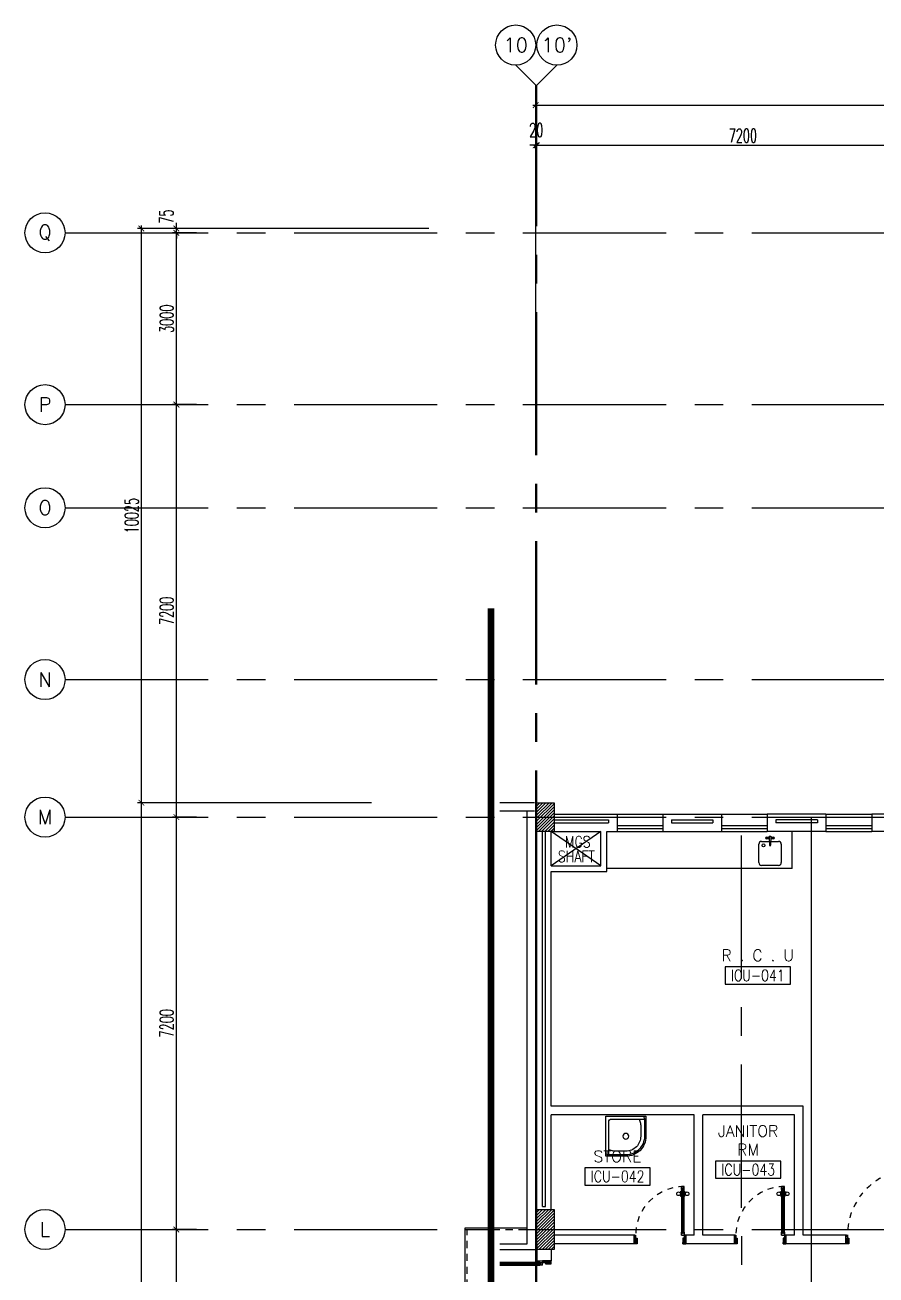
# Model space of a CAD drawing. Extents: x -0.7 to 93.2, y -1.5 to 78.
# Drawn here: x -0.7 to 14.17, y 56.22 to 78.05 of the extents above; entities that cross this region are included whole.
import ezdxf
from ezdxf.enums import TextEntityAlignment as Align

# ---------------------------------------------------------------- set-up
doc = ezdxf.new("R2010")
doc.units = 0
doc.header["$MEASUREMENT"] = 0
doc.header["$PDMODE"] = 34
for name, pattern in [('CENTER2', [1.125, 0.75, -0.125, 0.125, -0.125]), ('CENTERX2', [4, 2.5, -0.5, 0.5, -0.5]), ('HIDDEN', [0.375, 0.25, -0.125]), ('HIDDEN2', [0.1875, 0.125, -0.0625])]:
    doc.linetypes.add(name, pattern=pattern)
doc.layers.get('0').update_dxf_attribs({"color": 11, "linetype": 'CONTINUOUS'})
doc.layers.get('DEFPOINTS').update_dxf_attribs({"color": 11, "linetype": 'CONTINUOUS'})
for name, color, linetype in [('AX-CR', 11, 'CONTINUOUS'), ('AX-DIM', 11, 'CONTINUOUS'), ('AX-TXT', 11, 'CONTINUOUS'), ('AXES', 11, 'CENTERX2'), ('COL', 11, 'CONTINUOUS'), ('DOOR', 11, 'CONTINUOUS'), ('ELEV', 11, 'CONTINUOUS'), ('FIX', 11, 'CONTINUOUS'), ('HAT', 11, 'CONTINUOUS'), ('INSUL', 11, 'CONTINUOUS'), ('NON-MEDICAL', 11, 'CONTINUOUS'), ('RM-BOX', 11, 'CONTINUOUS'), ('RM-NAME', 11, 'CONTINUOUS'), ('RM-NO', 11, 'CONTINUOUS'), ('ROOF', 11, 'CONTINUOUS'), ('STR', 11, 'CONTINUOUS'), ('SUNI-FUR', 11, 'CONTINUOUS'), ('TEXT', 11, 'CONTINUOUS'), ('WALL', 11, 'CONTINUOUS'), ('WIN', 11, 'CONTINUOUS')]:
    doc.layers.add(name, color=color, linetype=linetype)
doc.styles.add('ROMANS', font='ROMANS.shx', dxfattribs={"width": 0.6})
doc.dimstyles.new('STANDARD in', dxfattribs={"dimtxt": 0.24, "dimasz": 0.1, "dimexe": 0.07, "dimexo": 0.05, "dimgap": 0.05, "dimtad": 1, "dimdec": 0, "dimlfac": 1000, "dimzin": 0, "dimdsep": 46, "dimtxsty": 'ROMANS', "dimblk": 'ARCHTICK', "dimcen": 0.05, "dimdle": 0.05, "dimclrd": 7, "dimclre": 7, "dimclrt": 2, "dimadec": 0, "dimazin": 0, "dimtfac": 1, "dimtdec": 0, "dimtmove": 2, "dimatfit": 3, "dimldrblk": 'ARCHTICK', "dimfxl": 0, "dimtolj": 1, "dimtzin": 0, "dimarcsym": 0})

# ---------------------------------------------------------------- blocks, each defined once
blk = doc.blocks.new('_ARCHTICK')
at = {"color": 0, "linetype": 'ByBlock', "const_width": 0.15}
blk.add_lwpolyline([(-0.5, -0.5), (0.5, 0.5)], dxfattribs=at)
blk = doc.blocks.new('*D106')
at = {"layer": 'AX-DIM', "color": 7, "lineweight": -2, "ltscale": 0.3}
for p, q in [((8.172, 76.648), (82.982, 76.648)), ((8.222, 72.042), (8.222, 76.718)), ((82.932, 64.52), (82.932, 76.718))]:
    blk.add_line(p, q, dxfattribs=at)
at = {"layer": 'DEFPOINTS', "color": 0, "ltscale": 0.3}
for p in [(82.932, 76.648), (8.222, 71.992), (82.932, 64.47)]:
    blk.add_point(p, dxfattribs=at)
at = {"layer": 'AX-DIM', "color": 7, "lineweight": -2, "ltscale": 0.3, "xscale": 0.1, "yscale": 0.1, "zscale": 0.1, "rotation": 180}
blk.add_blockref('_ARCHTICK', (8.222, 76.648), dxfattribs=at)
at = {"layer": 'AX-DIM', "color": 7, "lineweight": -2, "ltscale": 0.3, "xscale": 0.1, "yscale": 0.1, "zscale": 0.1}
blk.add_blockref('_ARCHTICK', (82.932, 76.648), dxfattribs=at)
at = {"layer": 'AX-DIM', "color": 2, "ltscale": 0.3, "insert": (45.577, 76.818), "char_height": 0.24, "attachment_point": 5, "style": 'ROMANS'}
blk.add_mtext('\\A1;74710', dxfattribs=at)
blk = doc.blocks.new('AXL')
at = {"layer": 'AX-CR'}
blk.add_circle((-350, 0), 350, dxfattribs=at)
at = {"layer": 'AX-TXT', "style": 'ROMANS'}
blk.add_attdef('AX', text='', height=250, dxfattribs=at).set_placement((-350, 0), align=Align.MIDDLE)
blk = doc.blocks.new('AXU')
at = {"layer": 'AX-CR'}
blk.add_circle((0, 350), 350, dxfattribs=at)
at = {"layer": 'AX-TXT', "style": 'ROMANS'}
blk.add_attdef('AX', text='', height=250, dxfattribs=at).set_placement((0, 350), align=Align.MIDDLE)
blk = doc.blocks.new('*D132')
at = {"layer": 'AX-DIM', "color": 7, "lineweight": -2, "ltscale": 0.3}
for p, q in [((8.222, 75.948), (8.122, 75.948)), ((8.222, 75.598), (8.222, 76.018)), ((8.222, 75.948), (8.242, 75.948)), ((8.242, 75.598), (8.242, 76.018)), ((8.242, 75.948), (8.342, 75.948))]:
    blk.add_line(p, q, dxfattribs=at)
at = {"layer": 'DEFPOINTS', "color": 0, "ltscale": 0.3}
for p in [(8.242, 75.948), (8.222, 75.548), (8.242, 75.548)]:
    blk.add_point(p, dxfattribs=at)
at = {"layer": 'AX-DIM', "color": 7, "lineweight": -2, "ltscale": 0.3, "xscale": 0.1, "yscale": 0.1, "zscale": 0.1}
blk.add_blockref('_ARCHTICK', (8.222, 75.948), dxfattribs=at)
at = {"layer": 'AX-DIM', "color": 7, "lineweight": -2, "ltscale": 0.3, "xscale": 0.1, "yscale": 0.1, "zscale": 0.1, "rotation": 180}
blk.add_blockref('_ARCHTICK', (8.242, 75.948), dxfattribs=at)
at = {"layer": 'AX-DIM', "color": 2, "ltscale": 0.3, "insert": (8.232, 76.213), "char_height": 0.24, "attachment_point": 5, "style": 'ROMANS'}
blk.add_mtext('\\A1;20', dxfattribs=at)
blk = doc.blocks.new('*D131')
at = {"layer": 'AX-DIM', "color": 7, "lineweight": -2, "ltscale": 0.3}
for p, q in [((8.192, 75.948), (15.492, 75.948)), ((8.242, 75.598), (8.242, 76.018)), ((15.442, 75.598), (15.442, 76.018))]:
    blk.add_line(p, q, dxfattribs=at)
at = {"layer": 'DEFPOINTS', "color": 0, "ltscale": 0.3}
for p in [(15.442, 75.948), (8.242, 75.548), (15.442, 75.548)]:
    blk.add_point(p, dxfattribs=at)
at = {"layer": 'AX-DIM', "color": 7, "lineweight": -2, "ltscale": 0.3, "xscale": 0.1, "yscale": 0.1, "zscale": 0.1, "rotation": 180}
blk.add_blockref('_ARCHTICK', (8.242, 75.948), dxfattribs=at)
at = {"layer": 'AX-DIM', "color": 7, "lineweight": -2, "ltscale": 0.3, "xscale": 0.1, "yscale": 0.1, "zscale": 0.1}
blk.add_blockref('_ARCHTICK', (15.442, 75.948), dxfattribs=at)
at = {"layer": 'AX-DIM', "color": 2, "ltscale": 0.3, "insert": (11.842, 76.118), "char_height": 0.24, "attachment_point": 5, "style": 'ROMANS'}
blk.add_mtext('\\A1;7200', dxfattribs=at)
blk = doc.blocks.new('*D126')
at = {"layer": 'AX-DIM', "color": 7, "lineweight": -2, "ltscale": 0.3}
for p, q in [((5.355, 64.47), (1.263, 64.47)), ((1.333, 5.1), (1.333, 64.52)), ((6.034, 5.15), (1.263, 5.15))]:
    blk.add_line(p, q, dxfattribs=at)
at = {"layer": 'DEFPOINTS', "color": 0, "ltscale": 0.3}
for p in [(1.333, 64.47), (5.405, 64.47), (6.084, 5.15)]:
    blk.add_point(p, dxfattribs=at)
at = {"layer": 'AX-DIM', "color": 7, "lineweight": -2, "ltscale": 0.3, "xscale": 0.1, "yscale": 0.1, "zscale": 0.1}
for p, rotation in [((1.333, 64.47), 90), ((1.333, 5.15), 270)]:
    blk.add_blockref('_ARCHTICK', p, dxfattribs=dict(at, rotation=rotation))
at = {"layer": 'AX-DIM', "color": 2, "ltscale": 0.3, "insert": (1.163, 34.81), "char_height": 0.24, "attachment_point": 5, "rotation": 90, "style": 'ROMANS'}
blk.add_mtext('\\A1;59320', dxfattribs=at)
blk = doc.blocks.new('*D125')
at = {"layer": 'AX-DIM', "color": 7, "lineweight": -2, "ltscale": 0.3}
for p, q in [((2.295, 74.42), (1.875, 74.42)), ((1.945, 71.37), (1.945, 74.47)), ((2.295, 71.42), (1.875, 71.42))]:
    blk.add_line(p, q, dxfattribs=at)
at = {"layer": 'DEFPOINTS', "color": 0, "ltscale": 0.3}
for p in [(1.945, 74.42), (2.345, 74.42), (2.345, 71.42)]:
    blk.add_point(p, dxfattribs=at)
at = {"layer": 'AX-DIM', "color": 7, "lineweight": -2, "ltscale": 0.3, "xscale": 0.1, "yscale": 0.1, "zscale": 0.1}
for p, rotation in [((1.945, 74.42), 90), ((1.945, 71.42), 270)]:
    blk.add_blockref('_ARCHTICK', p, dxfattribs=dict(at, rotation=rotation))
at = {"layer": 'AX-DIM', "color": 2, "ltscale": 0.3, "insert": (1.775, 72.92), "char_height": 0.24, "attachment_point": 5, "rotation": 90, "style": 'ROMANS'}
blk.add_mtext('\\A1;3000', dxfattribs=at)
blk = doc.blocks.new('*D124')
at = {"layer": 'AX-DIM', "color": 7, "lineweight": -2, "ltscale": 0.3}
for p, q in [((2.295, 71.42), (1.875, 71.42)), ((1.945, 64.17), (1.945, 71.47)), ((2.295, 64.22), (1.875, 64.22))]:
    blk.add_line(p, q, dxfattribs=at)
at = {"layer": 'DEFPOINTS', "color": 0, "ltscale": 0.3}
for p in [(1.945, 71.42), (2.345, 71.42), (2.345, 64.22)]:
    blk.add_point(p, dxfattribs=at)
at = {"layer": 'AX-DIM', "color": 7, "lineweight": -2, "ltscale": 0.3, "xscale": 0.1, "yscale": 0.1, "zscale": 0.1}
for p, rotation in [((1.945, 71.42), 90), ((1.945, 64.22), 270)]:
    blk.add_blockref('_ARCHTICK', p, dxfattribs=dict(at, rotation=rotation))
at = {"layer": 'AX-DIM', "color": 2, "ltscale": 0.3, "insert": (1.775, 67.82), "char_height": 0.24, "attachment_point": 5, "rotation": 90, "style": 'ROMANS'}
blk.add_mtext('\\A1;7200', dxfattribs=at)
blk = doc.blocks.new('*D123')
at = {"layer": 'AX-DIM', "color": 7, "lineweight": -2, "ltscale": 0.3}
for p, q in [((2.295, 64.22), (1.875, 64.22)), ((1.945, 56.97), (1.945, 64.27)), ((2.295, 57.02), (1.875, 57.02))]:
    blk.add_line(p, q, dxfattribs=at)
at = {"layer": 'DEFPOINTS', "color": 0, "ltscale": 0.3}
for p in [(1.945, 64.22), (2.345, 64.22), (2.345, 57.02)]:
    blk.add_point(p, dxfattribs=at)
at = {"layer": 'AX-DIM', "color": 7, "lineweight": -2, "ltscale": 0.3, "xscale": 0.1, "yscale": 0.1, "zscale": 0.1}
for p, rotation in [((1.945, 64.22), 90), ((1.945, 57.02), 270)]:
    blk.add_blockref('_ARCHTICK', p, dxfattribs=dict(at, rotation=rotation))
at = {"layer": 'AX-DIM', "color": 2, "ltscale": 0.3, "insert": (1.775, 60.62), "char_height": 0.24, "attachment_point": 5, "rotation": 90, "style": 'ROMANS'}
blk.add_mtext('\\A1;7200', dxfattribs=at)
blk = doc.blocks.new('*D122')
at = {"layer": 'AX-DIM', "color": 7, "lineweight": -2, "ltscale": 0.3}
for p, q in [((2.295, 57.02), (1.875, 57.02)), ((1.945, 49.77), (1.945, 57.07)), ((2.295, 49.82), (1.875, 49.82))]:
    blk.add_line(p, q, dxfattribs=at)
at = {"layer": 'DEFPOINTS', "color": 0, "ltscale": 0.3}
for p in [(1.945, 57.02), (2.345, 57.02), (2.345, 49.82)]:
    blk.add_point(p, dxfattribs=at)
at = {"layer": 'AX-DIM', "color": 7, "lineweight": -2, "ltscale": 0.3, "xscale": 0.1, "yscale": 0.1, "zscale": 0.1}
for p, rotation in [((1.945, 57.02), 90), ((1.945, 49.82), 270)]:
    blk.add_blockref('_ARCHTICK', p, dxfattribs=dict(at, rotation=rotation))
at = {"layer": 'AX-DIM', "color": 2, "ltscale": 0.3, "insert": (1.775, 53.42), "char_height": 0.24, "attachment_point": 5, "rotation": 90, "style": 'ROMANS'}
blk.add_mtext('\\A1;7200', dxfattribs=at)
blk = doc.blocks.new('*D107')
at = {"layer": 'AX-DIM', "color": 7, "lineweight": -2, "ltscale": 0.3}
for p, q in [((6.355, 74.495), (1.263, 74.495)), ((1.333, 64.42), (1.333, 74.545)), ((1.983, 64.47), (1.263, 64.47))]:
    blk.add_line(p, q, dxfattribs=at)
at = {"layer": 'DEFPOINTS', "color": 0, "ltscale": 0.3}
for p in [(1.333, 74.495), (6.405, 74.495), (2.033, 64.47)]:
    blk.add_point(p, dxfattribs=at)
at = {"layer": 'AX-DIM', "color": 7, "lineweight": -2, "ltscale": 0.3, "xscale": 0.1, "yscale": 0.1, "zscale": 0.1}
for p, rotation in [((1.333, 74.495), 90), ((1.333, 64.47), 270)]:
    blk.add_blockref('_ARCHTICK', p, dxfattribs=dict(at, rotation=rotation))
at = {"layer": 'AX-DIM', "color": 2, "ltscale": 0.3, "insert": (1.163, 69.483), "char_height": 0.24, "attachment_point": 5, "rotation": 90, "style": 'ROMANS'}
blk.add_mtext('\\A1;10025', dxfattribs=at)
blk = doc.blocks.new('*D110')
at = {"layer": 'AX-DIM', "color": 7, "lineweight": -2, "ltscale": 0.3}
for p, q in [((2.295, 74.495), (1.875, 74.495)), ((2.295, 74.42), (1.875, 74.42)), ((1.945, 74.495), (1.945, 74.595)), ((1.945, 74.42), (1.945, 74.495)), ((1.945, 74.42), (1.945, 74.32))]:
    blk.add_line(p, q, dxfattribs=at)
at = {"layer": 'DEFPOINTS', "color": 0, "ltscale": 0.3}
for p in [(1.945, 74.495), (2.345, 74.495), (2.345, 74.42)]:
    blk.add_point(p, dxfattribs=at)
at = {"layer": 'AX-DIM', "color": 7, "lineweight": -2, "ltscale": 0.3, "xscale": 0.1, "yscale": 0.1, "zscale": 0.1}
for p, rotation in [((1.945, 74.495), 270), ((1.945, 74.42), 90)]:
    blk.add_blockref('_ARCHTICK', p, dxfattribs=dict(at, rotation=rotation))
at = {"layer": 'AX-DIM', "color": 2, "ltscale": 0.3, "insert": (1.77, 74.705), "char_height": 0.24, "attachment_point": 5, "rotation": 90, "style": 'ROMANS'}
blk.add_mtext('\\A1;75', dxfattribs=at)
blk = doc.blocks.new('RM1')
at = {"layer": 'RM-BOX'}
blk.add_lwpolyline([(570, -200), (-570, -200), (-570, -500), (570, -500)], close=True, dxfattribs=at)
at = {"layer": 'RM-NAME', "style": 'ROMANS'}
for tag, p in [('ROOMNAME1', (0, 324)), ('ROOMNAME2', (0, 0))]:
    blk.add_attdef(tag, text='', height=200, dxfattribs=at).set_placement(p, align=Align.MIDDLE)
at = {"layer": 'RM-NO', "style": 'ROMANS', "width": 0.8}
blk.add_attdef('ROOMNO', text='', height=200, dxfattribs=at).set_placement((0, -350), align=Align.MIDDLE)
blk = doc.blocks.new('DOOR90')
at = {"layer": 'DOOR', "color": 0, "linetype": 'ByBlock'}
for p, q in [((-150, 0), (-150, -25)), ((-150, 0), (0, 0)), ((0, -50), (0, 0)), ((-1000, -25), (-1000, -75)), ((-1000, -75), (-1000, -25)), ((-950, -25), (-1000, -25)), ((-950, -75), (-1000, -75)), ((-970, -42), (-970, -58)), ((-950, -42), (-970, -42)), ((-950, -58), (-970, -58)), ((-950, -25), (-950, -42)), ((-950, -58), (-950, -75)), ((-918, -25), (-918, -18)), ((-828, -18), (-918, -18)), ((-918, -75), (-918, -82)), ((-828, -82), (-918, -82)), ((-905, -18), (-905, -9)), ((-905, -9), (-840, -9)), ((-905, -18), (-840, -18)), ((-905, -82), (-905, -91)), ((-905, -82), (-840, -82)), ((-905, -91), (-840, -91)), ((-840, -18), (-840, -9)), ((-840, -82), (-840, -91)), ((-828, -25), (-828, -18)), ((-828, -75), (-828, -82)), ((-200, -42), (-200, -25)), ((-200, -25), (-150, -25)), ((-180, -42), (-200, -42)), ((-200, -75), (-200, -58)), ((-200, -58), (-180, -58)), ((-150, -75), (-200, -75)), ((-180, -58), (-180, -42)), ((-150, -75), (-150, -25)), ((-150, -25), (-100, -25)), ((-100, -25), (-100, -50)), ((-100, -50), (0, -50)), ((-100, -850), (0, -850)), ((-100, -875), (-100, -850)), ((0, -850), (0, -900)), ((-150, -900), (-150, -875)), ((-150, -875), (-100, -875)), ((0, -900), (-150, -900)), ((-150, -900), (0, -900))]:
    blk.add_line(p, q, dxfattribs=at)
at = {"layer": 'DOOR', "color": 9, "linetype": 'ByBlock'}
for p, q in [((0, -50), (-114, 0)), ((0, -50), (-40, 0)), ((0, -50), (-100, -37)), ((0, -850), (-114, -900)), ((0, -850), (-100, -863)), ((0, -850), (-40, -900))]:
    blk.add_line(p, q, dxfattribs=at)
at = {"layer": 'DOOR', "linetype": 'ByBlock'}
for p, q in [((-200, -25), (-950, -25)), ((-200, -42), (-950, -42)), ((-200, -58), (-950, -58)), ((-950, -75), (-200, -75))]:
    blk.add_line(p, q, dxfattribs=at)
at = {"layer": 'DOOR', "color": 0, "linetype": 'ByBlock'}
for centre in [(-873, 24), (-873, -124)]:
    blk.add_circle(centre, 32.4, dxfattribs=at)
at = {"layer": 'DOOR', "color": 9, "linetype": 'ByBlock'}
for centre, radius, start, end in [((0, -50), 154, 161.1053, 166.2858), ((0, -50), 134, 158.1598, 169.28), ((0, -50), 94.4, 148.0182, 180), ((0, -50), 74.4, 137.7764, 180), ((0, -50), 114, 154.0838, 167.3774), ((0, -50), 54.4, 113.2074, 180), ((0, -50), 34.4, 90, 180), ((0, -50), 14.4, 90, 180), ((0, -850), 94.4, 180, 211.9818), ((0, -850), 74.4, 180, 222.2236), ((0, -850), 54.4, 180, 246.7926), ((0, -850), 34.4, 180, 270), ((0, -850), 14.4, 180, 270), ((0, -850), 154, 193.7142, 198.8947), ((0, -850), 134, 190.72, 201.8402)]:
    blk.add_arc(centre, radius, start, end, dxfattribs=at)
at = {"layer": 'DOOR', "linetype": 'HIDDEN', "ltscale": 0.5}
blk.add_arc((-150, -25), 850, 180, 270, dxfattribs=at)
blk = doc.blocks.new('C11')
at = {"layer": 'HAT'}
h = blk.add_hatch(dxfattribs=at)
h.set_pattern_fill('ANSI31', color=256, scale=300, style=0)
h.set_pattern_definition([(45, (-248556.182, -75061.005), (-26.5165043, 26.5165043), [])])
h.paths.add_polyline_path([(300, 700), (0, 700), (0, 350), (300, 350)])
h.paths.add_polyline_path([(300, 350), (0, 350), (0, 0), (300, 0)])
at = {"layer": 'COL'}
blk.add_lwpolyline([(300, 700), (300, 0), (0, 0), (0, 700)], close=True, dxfattribs=at)
blk = doc.blocks.new('C-300')
at = {"layer": 'HAT', "linetype": 'ByBlock', "ltscale": 0.3}
h = blk.add_hatch(dxfattribs=at)
h.set_pattern_fill('ANSI31', color=8, scale=300, style=0)
h.set_pattern_definition([(45, (-258496.182, -82361.005), (-26.5165043, 26.5165043), [])])
h.paths.add_polyline_path([(300, 500), (0, 500), (0, 250), (300, 250)])
h.paths.add_polyline_path([(300, 250), (0, 250), (0, 0), (300, 0)])
at = {"layer": 'COL'}
blk.add_lwpolyline([(0, 500), (300, 500), (300, 0), (0, 0)], close=True, dxfattribs=at)
blk = doc.blocks.new('DOOR100')
at = {"layer": 'DOOR', "color": 0, "linetype": 'ByBlock'}
for p, q in [((-82, 1205), (-91, 1205)), ((-91, 1205), (-91, 1140)), ((-82, 1140), (-91, 1140)), ((-75, 1218), (-82, 1218)), ((-82, 1128), (-82, 1218)), ((-82, 1205), (-82, 1140)), ((-75, 1128), (-82, 1128)), ((-25, 1300), (-75, 1300)), ((-75, 1300), (-25, 1300)), ((-75, 1250), (-75, 1300)), ((-58, 1250), (-75, 1250)), ((-42, 1270), (-58, 1270)), ((-58, 1250), (-58, 1270)), ((-42, 1250), (-42, 1270)), ((-25, 1250), (-42, 1250)), ((-25, 1250), (-25, 1300)), ((-25, 1218), (-18, 1218)), ((-25, 1128), (-18, 1128)), ((-18, 1128), (-18, 1218)), ((-18, 1205), (-9, 1205)), ((-18, 1205), (-18, 1140)), ((-18, 1140), (-9, 1140)), ((-9, 1205), (-9, 1140)), ((-1200, 0), (-1200, 150)), ((-1200, 150), (-1175, 150)), ((-1200, 150), (-1200, 0)), ((-1150, 0), (-1200, 0)), ((-1175, 150), (-1175, 100)), ((-1175, 100), (-1150, 100)), ((-1150, 100), (-1150, 0)), ((-75, 200), (-58, 200)), ((-75, 150), (-75, 200)), ((-75, 150), (-25, 150)), ((-58, 200), (-58, 180)), ((-58, 180), (-42, 180)), ((-50, 100), (-50, 0)), ((-25, 100), (-50, 100)), ((-50, 0), (0, 0)), ((-42, 200), (-25, 200)), ((-42, 180), (-42, 200)), ((-25, 200), (-25, 150)), ((0, 150), (-25, 150)), ((-25, 150), (-25, 100)), ((0, 150), (0, 0))]:
    blk.add_line(p, q, dxfattribs=at)
at = {"layer": 'DOOR', "linetype": 'ByBlock'}
for p, q in [((-75, 1250), (-75, 200)), ((-58, 200), (-58, 1250)), ((-42, 200), (-42, 1250)), ((-25, 200), (-25, 1250)), ((0, 0), (0, 150))]:
    blk.add_line(p, q, dxfattribs=at)
at = {"layer": 'DOOR', "color": 9, "linetype": 'ByBlock'}
for p, q in [((-1150, 0), (-1200, 114)), ((-1150, 0), (-1200, 40)), ((-1150, 0), (-1163, 100)), ((-50, 0), (0, 114)), ((-50, 0), (-37, 100)), ((-50, 0), (0, 40))]:
    blk.add_line(p, q, dxfattribs=at)
at = {"layer": 'DOOR', "color": 0, "linetype": 'ByBlock'}
for centre in [(-124, 1173), (24, 1173)]:
    blk.add_circle(centre, 32.4, dxfattribs=at)
at = {"layer": 'DOOR', "linetype": 'HIDDEN', "ltscale": 0.5}
blk.add_arc((-25, 150), 1150, 90, 180.0001, dxfattribs=at)
at = {"layer": 'DOOR', "color": 9, "linetype": 'ByBlock'}
for centre, radius, start, end in [((-1150, 0), 154, 103.7142, 108.8947), ((-1150, 0), 134, 100.72, 111.8402), ((-1150, 0), 94.4, 90, 121.9818), ((-1150, 0), 74.4, 90, 132.2236), ((-1150, 0), 54.4, 90, 156.7926), ((-1150, 0), 34.4, 90, 180), ((-1150, 0), 14.4, 90, 180), ((-50, 0), 94.4, 58.0182, 90), ((-50, 0), 74.4, 47.7764, 90), ((-50, 0), 54.4, 23.2074, 90), ((-50, 0), 34.4, 0, 90), ((-50, 0), 14.4, 0, 90), ((-50, 0), 134, 68.1598, 79.28), ((-50, 0), 114, 64.0838, 77.3774), ((-50, 0), 154, 71.1053, 76.2858)]:
    blk.add_arc(centre, radius, start, end, dxfattribs=at)
blk = doc.blocks.new('JAN-001')
for p, q in [((730, -30), (30, -30)), ((30, -30), (30, -730)), ((80, -130), (80, -705)), ((705, -80), (130, -80)), ((610, -80), (635, -152)), ((640, -380), (640, -184)), ((688, -30), (704, -76)), ((705, -380), (705, -84)), ((730, -380), (730, -30)), ((80, -610), (152, -635)), ((184, -640), (380, -640)), ((30, -688), (76, -704)), ((30, -730), (380, -730)), ((84, -705), (380, -705))]:
    blk.add_line(p, q)
blk.add_circle((380, -380), 50)
for centre, radius, start, end in [((130, -130), 50, 90, 180), ((540, -184), 100, 0, 19.0039), ((680, -84), 25, 0, 19.0039), ((380, -380), 350, 270, 0), ((380, -380), 325, 270, 0), ((380, -380), 260, 270, 0), ((184, -540), 100, 250.9961, 270), ((84, -680), 25, 250.9961, 270)]:
    blk.add_arc(centre, radius, start, end)
blk = doc.blocks.new('A$C2A864A15')
at = {"layer": 'FIX', "rotation": 270}
blk.add_blockref('JAN-001', (730, 730), dxfattribs=at)

msp = doc.modelspace()

# ---------------------------------------------------------------- linework, layer by layer
at = {"layer": 'AXES'}
for p, q in [((8.2224, 76.9984), (7.8724, 77.3484)), ((8.2424, 76.9984), (8.5924, 77.3484)), ((8.2224, -1.4643), (8.2224, 76.9984)), ((8.2424, -1.4643), (8.2424, 76.9984)), ((0, 74.42), (24.4424, 74.42)), ((0, 71.42), (24.4424, 71.42)), ((0, 69.62), (24.4424, 69.62)), ((0, 66.62), (24.4424, 66.62)), ((0, 64.22), (24.4424, 64.22)), ((11.8424, 5.4), (11.8174, 64.22)), ((0, 57.02), (24.4424, 57.02))]:
    msp.add_line(p, q, dxfattribs=at)
at = {"layer": 'COL', "linetype": 'HIDDEN2'}
msp.add_line((8.2224, 64.47), (8.2224, 64.32), dxfattribs=at)
at = {"layer": 'DOOR', "linetype": 'ByBlock'}
for p, q in [((8.2924, 56.445), (7.5959, 56.445)), ((8.2924, 56.428), (7.5959, 56.428)), ((8.2924, 56.412), (7.5959, 56.412)), ((7.5959, 56.395), (8.2924, 56.395))]:
    msp.add_line(p, q, dxfattribs=at)
at = {"layer": 'DOOR', "color": 0, "linetype": 'ByBlock'}
for p, q in [((8.2924, 56.428), (8.2924, 56.445)), ((8.2924, 56.445), (8.3424, 56.445)), ((8.3124, 56.428), (8.2924, 56.428)), ((8.2924, 56.395), (8.2924, 56.412)), ((8.2924, 56.412), (8.3124, 56.412)), ((8.3424, 56.395), (8.2924, 56.395)), ((8.3124, 56.412), (8.3124, 56.428)), ((8.4924, 56.47), (8.3424, 56.47)), ((8.3424, 56.47), (8.3424, 56.445)), ((8.3424, 56.395), (8.3424, 56.445)), ((8.3424, 56.445), (8.3924, 56.445)), ((8.3924, 56.445), (8.3924, 56.42)), ((8.3924, 56.42), (8.4924, 56.42)), ((8.4924, 56.42), (8.4924, 56.47))]:
    msp.add_line(p, q, dxfattribs=at)
at = {"layer": 'DOOR', "color": 9, "linetype": 'ByBlock'}
for q in [(8.3786, 56.47), (8.3924, 56.4334), (8.4522, 56.47)]:
    msp.add_line((8.4924, 56.42), q, dxfattribs=at)
for radius, start, end in [(0.1544, 161.10529, 166.28577), (0.1344, 158.15985, 169.28002), (0.1144, 154.08384, 167.37743), (0.0944, 148.01819, 180), (0.0744, 137.77643, 180), (0.0544, 113.20738, 180), (0.0344, 90, 180), (0.0144, 90, 180)]:
    msp.add_arc((8.4924, 56.42), radius, start, end, dxfattribs=at)
at = {"layer": 'ELEV', "linetype": 'CENTER2', "const_width": 0.12}
msp.add_lwpolyline([(7.4417, 4.0237), (7.4417, 67.862)], dxfattribs=at)
at = {"layer": 'INSUL'}
for p, q in [((8.5424, 64.17), (9.4924, 64.17)), ((9.4924, 64.17), (9.4924, 64.12)), ((10.5924, 64.17), (11.3174, 64.17)), ((10.5924, 64.17), (10.5924, 64.12)), ((11.3174, 64.17), (11.3174, 64.12)), ((13.1424, 64.17), (12.4174, 64.17)), ((12.4174, 64.17), (12.4174, 64.12)), ((13.1424, 64.17), (13.1424, 64.12)), ((8.3424, 57.42), (8.3424, 63.97)), ((8.3924, 57.42), (8.3924, 63.97)), ((8.5424, 64.12), (9.4924, 64.12)), ((10.5924, 64.12), (11.3174, 64.12)), ((13.1424, 64.12), (12.4174, 64.12)), ((8.3424, 57.42), (8.3924, 57.42))]:
    msp.add_line(p, q, dxfattribs=at)
at = {"layer": 'NON-MEDICAL'}
for p, q in [((12.7046, 63.32), (12.7046, 63.97)), ((12.1196, 63.4248), (12.1196, 63.7459)), ((12.1695, 63.7958), (12.306, 63.7958)), ((12.2999, 63.884), (12.332, 63.884)), ((12.2999, 63.884), (12.306, 63.7287)), ((12.332, 63.884), (12.3259, 63.7287)), ((12.3259, 63.7958), (12.4624, 63.7958)), ((12.5123, 63.7459), (12.5123, 63.4248)), ((12.7046, 63.32), (9.4624, 63.32)), ((12.4624, 63.3749), (12.1695, 63.3749))]:
    msp.add_line(p, q, dxfattribs=at)
for centre, radius in [((12.2015, 63.7263), 0.0255), ((12.2662, 63.8529), 0.0217), ((12.2662, 63.8529), 0.014), ((12.3657, 63.8529), 0.0217), ((12.3657, 63.8529), 0.014)]:
    msp.add_circle(centre, radius, dxfattribs=at)
for centre, radius, start, end in [((12.1695, 63.7459), 0.0499, 90, 180), ((12.3159, 63.7287), 0.00997, 180, 0), ((12.4624, 63.7459), 0.0499, 0, 90), ((12.1695, 63.4248), 0.0499, 180, 270), ((12.4624, 63.4248), 0.0499, 270, 0)]:
    msp.add_arc(centre, radius, start, end, dxfattribs=at)
at = {"layer": 'ROOF'}
for p, q in [((8.2024, 64.47), (7.5959, 64.47)), ((8.2032, 64.32), (7.5959, 64.32)), ((8.0724, 56.77), (8.0724, 64.32)), ((8.2224, 56.67), (8.2224, 64.27)), ((7.5959, 56.77), (8.0724, 56.77)), ((7.5959, 56.67), (8.2224, 56.67))]:
    msp.add_line(p, q, dxfattribs=at)
at = {"layer": 'STR'}
msp.add_lwpolyline([(8.0224, 54.415), (6.9924, 54.415), (6.9924, 57.05), (8.0724, 57.05)], dxfattribs=at)
at = {"layer": 'STR', "linetype": 'HIDDEN2'}
msp.add_lwpolyline([(8.0224, 54.445), (7.0224, 54.445), (7.0224, 57.02), (8.0724, 57.02)], dxfattribs=at)
at = {"layer": 'SUNI-FUR', "linetype": 'Continuous'}
msp.add_line((13.0424, 5.4), (13.0424, 64.22), dxfattribs=at)
at = {"layer": 'TEXT', "color": 251, "linetype": 'ByBlock'}
for p, q in [((9.3624, 63.97), (8.4924, 63.37)), ((9.3624, 63.37), (8.4924, 63.966))]:
    msp.add_line(p, q, dxfattribs=at)
at = {"layer": 'WALL'}
for p, q in [((8.5424, 64.27), (9.6424, 64.27)), ((9.6424, 64.27), (9.6424, 63.97)), ((10.4424, 64.27), (11.4674, 64.27)), ((10.4424, 64.27), (10.4424, 63.97)), ((11.4674, 64.27), (11.4674, 63.97)), ((13.2924, 64.27), (12.2674, 64.27)), ((12.2674, 64.27), (12.2674, 63.97)), ((13.2924, 64.27), (13.2924, 63.97)), ((14.0924, 64.27), (14.0924, 63.97)), ((15.1924, 64.27), (14.0924, 64.27)), ((8.2424, 57.27), (8.2424, 63.97)), ((8.4924, 63.37), (8.4924, 63.97)), ((8.5424, 63.97), (9.3624, 63.97)), ((9.3624, 63.37), (9.3624, 63.97)), ((9.4624, 63.27), (9.4624, 63.97)), ((9.4624, 63.97), (9.6424, 63.97)), ((10.4424, 63.97), (11.4674, 63.97)), ((13.2924, 63.97), (12.2674, 63.97)), ((15.1924, 63.97), (14.0924, 63.97)), ((8.4924, 63.37), (9.3624, 63.37)), ((8.4924, 63.27), (9.4624, 63.27)), ((8.4924, 59.17), (8.4924, 63.27)), ((12.8924, 59.17), (8.4924, 59.17)), ((12.8924, 56.92), (12.8924, 59.17)), ((10.9924, 59.02), (8.4924, 59.02)), ((8.4924, 57.37), (8.4924, 59.02)), ((10.9924, 56.92), (10.9924, 59.02)), ((12.7424, 59.02), (11.1424, 59.02)), ((11.1424, 56.92), (11.1424, 59.02)), ((12.7424, 56.92), (12.7424, 59.02)), ((9.9424, 56.77), (8.5412, 56.77)), ((9.9424, 56.92), (8.5424, 56.92)), ((9.9424, 56.77), (9.9424, 56.92)), ((10.9924, 56.92), (10.8424, 56.92)), ((10.8424, 56.77), (10.8424, 56.92)), ((11.6924, 56.77), (10.8424, 56.77)), ((11.6924, 56.92), (11.1424, 56.92)), ((11.6924, 56.77), (11.6924, 56.92)), ((12.7424, 56.92), (12.5924, 56.92)), ((12.5924, 56.77), (12.5924, 56.92)), ((13.6424, 56.77), (12.5924, 56.77)), ((13.6424, 56.92), (12.8924, 56.92))]:
    msp.add_line(p, q, dxfattribs=at)
at = {"layer": 'WALL', "linetype": 'ByBlock'}
for p, q in [((8.2424, 56.77), (8.2424, 56.47)), ((13.6424, 56.77), (13.6424, 56.92)), ((8.4924, 56.67), (8.4924, 56.47)), ((8.2424, 56.47), (8.4924, 56.47))]:
    msp.add_line(p, q, dxfattribs=at)
at = {"layer": 'WALL', "linetype": 'ByBlock', "ltscale": 0.3}
for points in [[(8.2424, 64.47), (8.5424, 64.47), (8.5424, 63.97), (8.2424, 63.97)], [(8.2424, 57.37), (8.5424, 57.37), (8.5424, 56.67), (8.2424, 56.67)]]:
    msp.add_lwpolyline(points, close=True, dxfattribs=at)
at = {"layer": 'WIN'}
for p, q in [((9.6424, 64.27), (10.4424, 64.27)), ((11.4674, 64.27), (12.2674, 64.27)), ((13.2924, 64.27), (14.0924, 64.27)), ((9.6424, 64.07), (10.4424, 64.07)), ((9.6424, 64.02), (10.4424, 64.02)), ((9.6424, 63.97), (10.4424, 63.97)), ((11.4674, 64.07), (12.2674, 64.07)), ((11.4674, 64.02), (12.2674, 64.02)), ((11.4674, 63.97), (12.2674, 63.97)), ((13.2924, 64.07), (14.0924, 64.07)), ((13.2924, 64.02), (14.0924, 64.02)), ((13.2924, 63.97), (14.0924, 63.97))]:
    msp.add_line(p, q, dxfattribs=at)

# ---------------------------------------------------------------- block references
at = {"layer": 'AXES', "xscale": 0.001, "yscale": 0.001, "zscale": 0.001}
for name, p, values in [('AXU', (7.8724, 77.3484), {'AX': '10'}), ('AXU', (8.5924, 77.3484), {'AX': "10'"}), ('AXL', (0, 74.42), {'AX': 'Q'}), ('AXL', (0, 71.42), {'AX': 'P'}), ('AXL', (0, 69.62), {'AX': 'O'}), ('AXL', (0, 66.62), {'AX': 'N'}), ('AXL', (0, 64.22), {'AX': 'M'}), ('AXL', (0, 57.02), {'AX': 'L'})]:
    msp.add_blockref(name, p, dxfattribs=at).add_auto_attribs(values)
at = {"layer": 'COL', "color": 6, "linetype": 'ByBlock', "xscale": 0.001, "yscale": 0.001, "zscale": 0.001}
msp.add_blockref('C-300', (8.2424, 63.97), dxfattribs=at)
at = {"layer": 'COL', "linetype": 'ByBlock', "xscale": 0.001, "yscale": 0.001, "zscale": 0.001}
msp.add_blockref('C11', (8.2424, 56.67), dxfattribs=at)
at = {"layer": 'DOOR', "xscale": 0.001, "yscale": 0.001, "zscale": 0.001}
msp.add_blockref('DOOR100', (14.8424, 56.77), dxfattribs=at)
at = {"layer": 'DOOR', "color": 0, "linetype": 'ByBlock', "xscale": 0.001, "yscale": 0.001, "zscale": 0.001, "rotation": 270}
for p in [(10.8424, 56.77), (12.5924, 56.77)]:
    msp.add_blockref('DOOR90', p, dxfattribs=at)
at = {"layer": 'FIX', "linetype": 'ByBlock', "xscale": -0.001, "yscale": 0.001, "zscale": 0.001}
msp.add_blockref('A$C2A864A15', (10.1469, 58.297), dxfattribs=at)
msp.add_blockref('A$C2A864A15', (10.1469, 58.297), dxfattribs=at)
at = {"layer": 'RM-NAME', "xscale": 0.001, "yscale": 0.001, "zscale": 0.001}
for p, values in [((12.1007, 61.8049), {'ROOMNO': 'ICU-041', 'ROOMNAME2': 'R . C . U'}), ((11.9337, 58.4138), {'ROOMNO': 'ICU-043', 'ROOMNAME2': 'RM', 'ROOMNAME1': 'JANITOR'}), ((9.6523, 58.2949), {'ROOMNO': 'ICU-042', 'ROOMNAME2': 'STORE'})]:
    msp.add_blockref('RM1', p, dxfattribs=at).add_auto_attribs(values)

# ---------------------------------------------------------------- texts
at = {"layer": 'RM-NAME', "style": 'ROMANS', "width": 0.8}
for s, p in [('MGS', (8.9582, 63.7883)), ('SHAFT', (8.9314, 63.5327))]:
    msp.add_text(s, height=0.2, dxfattribs=at).set_placement(p, align=Align.MIDDLE)

# ---------------------------------------------------------------- dimensions: what is measured, and where the dimension line sits
at = {"layer": 'AX-DIM'}
for base, p1, p2, picture, middle in [((82.9324, 76.6484), (8.2224, 71.9923), (82.9324, 64.47), '*D106', (45.5774, 76.8184)), ((8.2424, 75.9484), (8.2224, 75.5484), (8.2424, 75.5484), '*D132', (8.2324, 76.2134)), ((15.4424, 75.9484), (8.2424, 75.5484), (15.4424, 75.5484), '*D131', (11.8424, 76.1184))]:
    dim = msp.add_linear_dim(base=base, p1=p1, p2=p2, dimstyle='STANDARD in', dxfattribs=at)
    dim.commit()
    dim.dimension.update_dxf_attribs({"geometry": picture, "text_midpoint": middle})
dim = msp.add_linear_dim(base=(1.9448, 74.495), p1=(2.3448, 74.42), p2=(2.3448, 74.495), angle=90, dimstyle='STANDARD in', dxfattribs=at)
dim.commit()
dim.dimension.update_dxf_attribs({"geometry": '*D110', "text_midpoint": (1.7698, 74.7049), "dimtype": 160})
for base, p1, p2, picture, middle in [((1.3333, 74.495), (2.0333, 64.47), (6.405, 74.495), '*D107', (1.1633, 69.4825)), ((1.9448, 74.42), (2.3448, 71.42), (2.3448, 74.42), '*D125', (1.7748, 72.92)), ((1.9448, 71.42), (2.3448, 64.22), (2.3448, 71.42), '*D124', (1.7748, 67.82)), ((1.3333, 64.47), (6.0838, 5.15), (5.4053, 64.47), '*D126', (1.1633, 34.81)), ((1.9448, 64.22), (2.3448, 57.02), (2.3448, 64.22), '*D123', (1.7748, 60.62)), ((1.9448, 57.02), (2.3448, 49.82), (2.3448, 57.02), '*D122', (1.7748, 53.42))]:
    dim = msp.add_linear_dim(base=base, p1=p1, p2=p2, angle=90, dimstyle='STANDARD in', dxfattribs=at)
    dim.commit()
    dim.dimension.update_dxf_attribs({"geometry": picture, "text_midpoint": middle})

doc.saveas('drawing.dxf')
